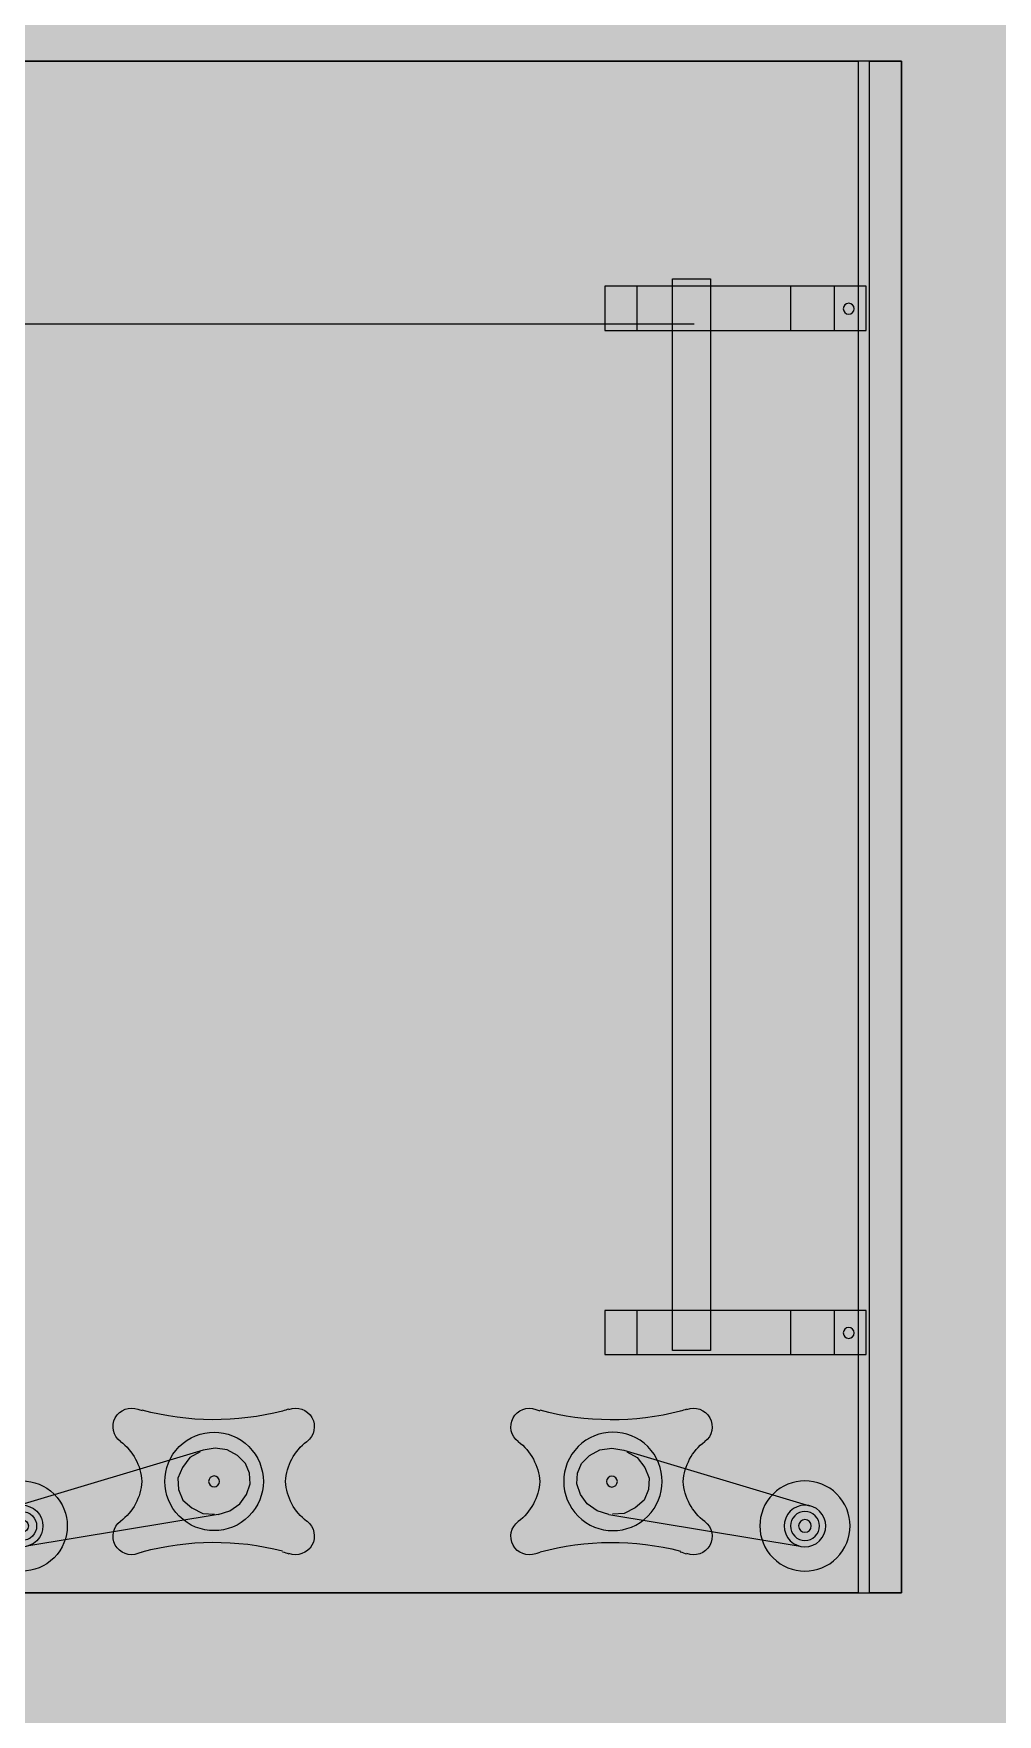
# Model space of a CAD drawing. Header units: millimetres. Extents: x 11706 to 69606, y 10911 to 38811.
# Drawn here: x 13479 to 14346, y 20687 to 22199 of the extents above; entities that cross this region are included whole.
import ezdxf

# ---------------------------------------------------------------- set-up
doc = ezdxf.new("R2010")
doc.units = ezdxf.units.MM
for name, color, linetype in [('floor', 172, 'Continuous'), ('Furniture', 34, 'Continuous'), ('wall', 5, 'Continuous')]:
    doc.layers.add(name, color=color, linetype=linetype)

# ---------------------------------------------------------------- blocks, each defined once
blk = doc.blocks.new('grdfr')
at = {"ltscale": 100}
blk.add_hatch(color=254, dxfattribs=at).paths.add_polyline_path([(-689.0625, 826.5625), (689.0625, 826.5625), (689.0625, 0), (-689.0625, 0)])
for p, q in [((-689.0625, 826.5625), (-689.0625, 826.5625)), ((-689.0625, 39.0625), (-689.0625, 826.5625)), ((-689.0625, 826.5625), (-689.0625, 39.0625)), ((-689.0625, 826.5625), (-689.0625, 39.0625)), ((689.0625, 826.5625), (-689.0625, 826.5625)), ((689.0625, 39.0625), (689.0625, 826.5625)), ((689.0625, 792.1875), (-689.0625, 792.1875)), ((-689.0625, 39.0625), (-689.0625, 39.0625)), ((-689.0625, 39.0625), (689.0625, 39.0625)), ((-689.0625, 28.90625), (-689.0625, 0)), ((689.0625, 28.90625), (-689.0625, 28.90625)), ((689.0625, 0), (689.0625, 28.90625)), ((-689.0625, 0), (689.0625, 0))]:
    blk.add_line(p, q)
at = {"color": 0}
for p, q in [((-452.34375, 186.71875), (-452.34375, 826.5625)), ((560.711591497995, 628.2907790056197), (610.7555468711071, 795.5253576321993)), ((618.5491159260273, 614.8664952999097), (647.284509667661, 787.0468626601505)), ((576.3116610473953, 647.1264462702093), (586.0959641835652, 651.2716183052398)), ((586.0959641835652, 651.2716183052398), (596.342495564837, 650.4973993668682)), ((596.342495564837, 650.4973993668682), (605.8824856984429, 646.6791001954116)), ((562.1791528039612, 631.15822392673), (567.519492091611, 640.3449434365612)), ((567.519492091611, 640.3449434365612), (576.3116610473953, 647.1264462702093)), ((605.8824856984429, 646.6791001954116), (612.8406238439493, 638.6479512982187)), ((612.8406238439493, 638.6479512982187), (617.7468159371056, 628.6870128500159)), ((558.9997171894647, 617.459862877964), (560.711591497995, 628.2907790056197)), ((617.7468159371056, 628.6870128500159), (618.4946371153928, 618.087210844853)), ((560.5085584255867, 606.6834255608846), (558.9997171894647, 617.459862877964)), ((565.5913858306594, 597.4835071709822), (560.5085584255867, 606.6834255608846)), ((618.5491159260273, 614.8664952999097), (615.3152015008964, 604.388849796087)), ((572.7261592885479, 590.2133783320314), (565.5913858306594, 597.4835071709822)), ((581.5051293638535, 586.5717144724913), (572.7261592885479, 590.2133783320314)), ((609.2138421544805, 595.3787655982305), (600.5983085110784, 589.3582828227663)), ((615.3152015008964, 604.388849796087), (609.2138421544805, 595.3787655982305)), ((590.9906406868249, 585.9741308460361), (581.5051293638535, 586.5717144724913)), ((600.5983085110784, 589.3582828227663), (590.9906406868249, 585.9741308460361)), ((572.7261592880823, 288.011621668411), (565.5913858306594, 280.7414928294602)), ((581.5051293633878, 291.6532855279511), (572.7261592880823, 288.011621668411)), ((590.9906406863593, 292.2508691544062), (581.5051293633878, 291.6532855279511)), ((600.5983085106127, 288.8667171776178), (590.9906406863593, 292.2508691544062)), ((609.2138421544805, 282.8462344021536), (600.5983085106127, 288.8667171776178)), ((565.5913858306594, 280.7414928294602), (560.508558425121, 271.5415744395577)), ((615.3152015004307, 273.8361502042972), (609.2138421544805, 282.8462344021536)), ((618.5491159255616, 263.3585047004744), (615.3152015004307, 273.8361502042972)), ((-486.5231821155176, 267.0375000011991), (-446.6794321155176, 267.0375000011991)), ((-486.5231821155176, 31.88125000119908), (-486.5231821155176, 267.0375000011991)), ((-446.6794321155176, 267.0375000011991), (-446.6794321155176, 31.88125000119908)), ((435.0392878707498, 267.0375000002678), (474.8830378707498, 267.0375000002678)), ((435.0392878707498, 31.88125000026776), (435.0392878707498, 267.0375000002678)), ((474.8830378707498, 267.0375000002678), (474.8830378707498, 31.88125000026776)), ((560.508558425121, 271.5415744395577), (558.999717188999, 260.7651371225365)), ((558.999717188999, 260.7651371225365), (560.7115914975293, 249.9342209948809)), ((617.7468159371056, 249.5379871503101), (618.4946371149272, 260.137789155473)), ((618.5491159255616, 263.3585047004744), (647.2845096671954, 91.17813734011725)), ((560.7115914975293, 249.9342209948809), (610.7555468701757, 82.69964236818487)), ((562.1791528034955, 247.0667760737124), (567.5194920911454, 237.8800565639394)), ((612.8406238434836, 239.5770487021655), (617.7468159371056, 249.5379871503101)), ((-486.5231821155176, 238.1312500011991), (-446.6794321155176, 238.1312500011991)), ((435.0392878707498, 238.1312500002678), (474.8830378707498, 238.1312500002678)), ((567.5194920911454, 237.8800565639394), (576.3116610469297, 231.0985537302331)), ((576.3116610469297, 231.0985537302331), (586.0959641830996, 226.9533816951443)), ((586.0959641830996, 226.9533816951443), (596.3424955643713, 227.727600633516)), ((596.3424955643713, 227.727600633516), (605.8824856979772, 231.5458998049726)), ((605.8824856979772, 231.5458998049726), (612.8406238434836, 239.5770487021655)), ((-493.0562499999069, 206.2500000006403), (-493.0562499999069, 171.8750000006403)), ((471.0062500000931, 206.2500000006403), (-493.0562499999069, 206.2500000006403)), ((471.0062500000931, 171.8750000006403), (471.0062500000931, 206.2500000006403)), ((-689.0625, 186.71875), (-689.0625, 186.71875)), ((-493.0562499999069, 171.8750000006403), (471.0062500000931, 171.8750000006403)), ((-486.5231821155176, 99.85000000119908), (-446.6794321155176, 99.85000000119908)), ((435.0392878707498, 99.85000000026776), (474.8830378707498, 99.85000000026776)), ((-486.5231821155176, 60.78750000119908), (-446.6794321155176, 60.78750000119908)), ((435.0392878707498, 60.78750000026776), (474.8830378707498, 60.78750000026776)), ((-446.6794321155176, 31.88125000119908), (-486.5231821155176, 31.88125000119908)), ((474.8830378707498, 31.88125000026776), (435.0392878707498, 31.88125000026776))]:
    blk.add_line(p, q, dxfattribs=at)
at = {"ltscale": 100}
blk.add_lwpolyline([(-689.0625, 826.5625), (689.0625, 826.5625), (689.0625, 0), (-689.0625, 0)], close=True, dxfattribs=at)
at = {"color": 0}
for centre in [(-466.2106821155176, 47.50625000119908), (455.3517878707498, 47.50625000026776)]:
    blk.add_circle(centre, 4.921259731054306, dxfattribs=at)
at = {"color": 0, "extrusion": (0, 0, -1)}
for centre, major_axis, ratio, start_param, end_param in [((629.020028269384, 791.286110146204), (-28.70881265919889, 28.70881265919888), 0.9999999999999998, 1.570796326792869, 7.853981633972455), ((629.020028269384, 791.286110146204), (-13.22345360182226, 13.22345360182226), 0.999999999997799, 1.570796326797097, 7.853981633976684), ((629.020028269384, 791.286110146204), (-9.221618765033783, 9.221618765033782), 0.9999999999999998, 1.570796326794897, 7.853981633974483), ((629.020028269384, 791.286110146204), (-4.036633118899772, 4.03663311889977), 0.9999999999927901, 1.570796326823736, 7.853981634003322), ((588.9238124643452, 618.5345569197088), (-31.31870567708393, 31.31870567708392), 1, 1.570796326793968, 7.853981633973554)]:
    blk.add_ellipse(centre, major_axis=major_axis, ratio=ratio, start_param=start_param, end_param=end_param, dxfattribs=at)
at = {"color": 0}
for centre, major_axis, ratio, start_param, end_param in [((539.7050624643452, 692.753306919767), (-11.83151072918887, 11.83151072918888), 0.9999999999895043, 4.577888808653705, 7.415915991859091), ((638.1425624643452, 692.7533069195924), (-11.83151072928712, 11.83151072928712), 0.9999999999827515, 3.579658351347252, 6.417685653764563), ((592.0488124643452, 732.5970569196506), (34.79856233164288, 34.79856233164288), 0.9999999999997803, 3.007092394431461, 3.860918917255506), ((585.7988124643452, 732.5970569197088), (-34.79856233190733, 34.79856233190733), 0.9999999999904974, 2.422266326345827, 3.276092849178475), ((477.9863124643452, 670.0970569198835), (34.7985623108577, 34.79856231085769), 0.9999999983139365, 5.762608207530176, 5.845119632627661), ((286.5800624643452, 618.5345569201745), (-174.5347189781683, 174.5347189781684), 0.9999999999976615, 3.674500308434338, 4.191811881463077), ((890.4863124643452, 618.534556919185), (-1.808498120467826, 246.8227412419984), 0.9999999999827276, 1.298648097639922, 1.81596002828732), ((699.8613124643452, 670.097056919476), (34.79856238893116, 34.79856238893115), 0.9999999987684662, 2.008861936648515, 2.091373242401104), ((588.9238124643452, 618.5345569197088), (3.47985612784396, 3.479856127843959), 0.9999999999916365, 1.570796326811623, 7.85398163399121), ((539.7050624643452, 545.097056919767), (11.83151072955161, 11.83151072955161), 0.9999999999494473, 1.982082881514717, 4.846889175955804), ((477.9863124643452, 569.3158069198835), (34.79856234431483, 34.79856234431483), 0.9999999997296475, 5.123675503229513, 5.245296635107683), ((592.0488124638796, 505.2533069196506), (-34.79856233170837, 34.79856233170837), 0.9999999999980577, -0.7193263178141225, 0.1345003465787924), ((585.7988124638796, 505.2533069197088), (34.79856233188514, 34.79856233188514), 0.9999999999910694, 6.148685135437418, 7.002511658272732), ((638.1425624643452, 545.0970569195924), (11.83151072931428, 11.83151072931428), 0.9999999999693538, 3.00709239441699, 5.871898808070863), ((699.8613124643452, 569.315806919476), (34.79856233074225, 34.79856233074224), 0.9999999999845185, 2.608685173580059, 2.730306067060509), ((539.8312499979511, 334.8279209400644), (-11.83151072922207, 11.83151072922207), 0.9999999999868772, 4.577888808654054, 7.4159159918601), ((638.2687499979511, 334.8279209398897), (-11.83151072928712, 11.83151072928712), 0.9999999999827515, 3.579658351347252, 6.417685653764563), ((592.1749999979511, 374.6716709400062), (34.79856233167165, 34.79856233167165), 0.9999999999996647, 3.007092394432387, 3.86091891725564), ((585.9249999979511, 374.6716709400062), (-34.79856233188864, 34.79856233188865), 0.9999999999955648, 2.422266326348339, 3.276092849177802), ((478.1124999979511, 312.1716709401808), (34.7985623108577, 34.79856231085769), 0.9999999983139365, 5.762608207530176, 5.845119632627661), ((286.7062499979511, 260.6091709404718), (-174.5347189781683, 174.5347189781684), 0.9999999999976615, 3.674500308434338, 4.191811881463077), ((890.6124999979511, 260.6091709394823), (-1.808498120467826, 246.8227412419984), 0.9999999999827276, 1.298648097639922, 1.81596002828732), ((699.9874999979511, 312.1716709398315), (34.7985623889389, 34.7985623889389), 0.9999999987674577, 2.008861936649239, 2.091373242401811), ((588.9238124638796, 259.6904430807335), (31.31870567708393, 31.31870567708392), 1, 1.570796326793968, 7.853981633973554), ((589.0499999979511, 260.6091709400062), (3.47985612784396, 3.479856127843959), 1, 1.57079632680326, 7.853981633982846), ((478.1124999979511, 211.3904209401808), (-34.79856231768083, 34.79856231768083), 0.9999999988411674, 3.55287917695834, 3.674500308938186), ((699.9874999979511, 211.3904209398315), (34.79856233076937, 34.79856233076936), 0.9999999999834897, 2.608685173580754, 2.730306067061233), ((539.8312499979511, 187.1716709400644), (11.83151072955161, 11.83151072955161), 0.9999999999494473, 1.982082881514717, 4.846889175955804), ((592.1749999974854, 147.3279209400062), (-34.79856233169476, 34.79856233169476), 0.999999999999391, -0.7193263178133836, 0.1345003465786152), ((585.9249999974854, 147.3279209400062), (34.79856233190382, 34.79856233190382), 0.9999999999860024, 6.148685135436745, 7.002511658275243), ((638.2687499979511, 187.1716709398897), (11.83151072931428, 11.83151072931428), 0.9999999999693538, 3.00709239441699, 5.871898808070863), ((629.0200282689184, 86.93888985412195), (9.221618765033782, 9.221618765033782), 1, 3.141592653589793, 9.42477796076938), ((629.0200282689184, 86.93888985412195), (-4.03663311889977, 4.036633118899772), 0.9999999999927902, 1.570796326766057, 7.853981633945644)]:
    blk.add_ellipse(centre, major_axis=major_axis, ratio=ratio, start_param=start_param, end_param=end_param, dxfattribs=at)
for major_axis, ratio in [((-28.70881265946082, 28.70881265946083), 0.9999999999918897), ((-13.22345360182226, 13.22345360182226), 0.9999999999823925)]:
    blk.add_ellipse((629.0200282689184, 86.93888985412195), major_axis=major_axis, ratio=ratio, dxfattribs=at)

msp = doc.modelspace()

# ---------------------------------------------------------------- hatches: boundary and pattern name
at = {"layer": 'floor', "true_color": 0xfef4cd}
h = msp.add_hatch(color=254, dxfattribs=at)
h.paths.add_polyline_path([(16506.45270171825, 11710.52869119023), (12406.45270171808, 11710.52869118994), (12406.58000403543, 15810.52868723724), (16506.45270171825, 15810.52868723724), (16506.45270171825, 14810.52869118989), (16606.45270171825, 14810.52869118989), (16606.45270171825, 16010.52869118989), (16506.45270171825, 16010.52869118989), (16506.45270171825, 16910.52869118989), (16606.45270171825, 16910.52869118989), (16606.45270171825, 18185.52869118989), (12406.45270171808, 18185.52869118989), (12406.45270171808, 22335.52869118989), (18706.45270171807, 22335.52869118989), (18706.45270171807, 22085.52869118989), (18956.45270171807, 22085.52869118989), (18956.45270171807, 17085.52869118989), (18706.45270171807, 17085.52869118989), (18706.45270171807, 16485.52869118989), (19306.45270171807, 16485.52869118989), (19306.45270171807, 17085.52869118989), (19056.45270171807, 17085.52869118989), (19056.45270171807, 22085.52869118989), (19306.45270171807, 22085.52869118989), (19306.45270171807, 22335.52869118989), (26106.45270171807, 22335.52869118989), (26106.45270171807, 22085.52869118989), (26706.45270171807, 22085.52869118989), (26706.45270171807, 22685.52869118989), (26106.45270171807, 22685.52869118989), (26106.45270171807, 22435.52869118989), (19306.45270171808, 22435.52869118987), (19306.45270171807, 22956.78820211475), (19206.45270171807, 22956.78820211475), (19206.45270171807, 22685.52869118989), (18706.45270171807, 22685.52869118989), (18706.45270171807, 22435.52869118989), (12406.45270171808, 22435.52869118989), (12406.45270171808, 27460.52869118995), (12606.45270171808, 27460.52869118995), (12606.45270171808, 28260.52869118995), (13406.45270171808, 28260.52869118995), (13406.45270171808, 27460.52869118954), (19206.4527017181, 27460.52869118983), (19206.4527017181, 23766.78820211475), (19306.45270171816, 23766.78820211475), (19306.45270171816, 27460.52869118983), (26356.45270171807, 27460.52869118983), (26356.45270171807, 23766.78820211467), (26456.45270171799, 23766.78820211467), (26456.45270171799, 27460.52869118983), (31206.45270171807, 27460.52869118983), (31206.45270171807, 22435.52869118989), (28206.45270171807, 22435.52869118989), (28206.45270171807, 22335.52869118989), (31206.45270171807, 22335.52869118989), (31206.45270171807, 16835.52869118989), (28206.45270171807, 16835.52869118989), (28206.45270171807, 16735.52869118995), (31206.45270171807, 16735.52869118995), (31206.45270171807, 11710.52869118994), (26806.45270171807, 11710.52869118994), (26806.45270171807, 13826.67042347346), (26706.45270171807, 13826.67042347346), (26706.45270171807, 11710.52869118994), (16606.45270171825, 11710.52869118994), (16606.45270171825, 13910.52869118989), (16506.45270171825, 13910.52869118989)])
h.paths.add_polyline_path([(26106.45270171807, 17085.52869118989), (26706.45270171807, 17085.52869118989), (26706.45270171807, 16485.52869118989), (26106.45270171807, 16485.52869118989)], flags=16)
at = {"layer": 'wall', "true_color": 0x706e6b}
h = msp.add_hatch(color=8, dxfattribs=at)
h.paths.add_polyline_path([(12406.45270171808, 15910.52869118989), (16506.45270171825, 15910.52869118989), (16506.45270171825, 16010.52869118989), (16606.45270171825, 16010.52869118989), (16606.45270171825, 14810.52869118989), (16506.45270171825, 14810.52869118989), (16506.45270171825, 15810.52869118989), (12406.45270171808, 15810.52869118989)])
h.paths.add_polyline_path([(68906.45270171773, 19785.52869118989), (65406.45270171807, 19785.52869118989), (65406.45270171804, 19885.52869118989), (65306.45270171804, 19885.52869118989), (65306.45270171809, 19585.52869118989), (65406.45270171807, 19585.52869118989), (65406.45270171807, 19685.52869118989), (68906.45270171808, 19685.52869118989)])
h.paths.add_polyline_path([(68906.45270171808, 22460.52869118989), (64667.25238322745, 22460.52869118989), (64667.25238322745, 22311.13799078821), (65306.45270171807, 22311.13799078821), (65306.45270171804, 20885.5286911899), (65406.45270171806, 20885.5286911899), (65406.45270171807, 22311.13799078821), (68906.45270171808, 22311.13799078821)])
h.paths.add_polyline_path([(16606.45270171825, 13910.52869118989), (16506.45270171825, 13910.52869118989), (16506.45270171825, 11710.52869119023), (16606.45270171825, 11710.52869119023)])
h.paths.add_polyline_path([(65406.45270171807, 18585.52869118989), (65306.45270171807, 18585.52869118989), (65306.45270171807, 17010.52869118995), (65406.45270171807, 17010.52869118995)])
h.paths.add_polyline_path([(63706.45270171807, 16485.52869118989), (63506.45270171807, 16485.52869118989), (63506.45270171807, 11710.52869118994), (63706.45270171807, 11710.52869118994)])
h.paths.add_polyline_path([(63906.45270171807, 17010.52869118995), (63706.45270171807, 17010.52869118995), (63706.45270171807, 16760.52869118995), (63906.45270171807, 16760.52869118995)])
h.paths.add_polyline_path([(66906.45270171808, 17010.52869118995), (64906.45270171807, 17010.52869118995), (64906.45270171807, 16760.52869118989), (66906.45270171808, 16760.52869118989)])
h.paths.add_polyline_path([(63481.45270171761, 27460.52869118995), (63331.45270171807, 27460.52869118995), (63331.45270171807, 22685.52869118983), (63481.45270171761, 22685.52869118983)], flags=16)
h.paths.add_polyline_path([(63856.53426844184, 22460.52869118989), (63706.45270171807, 22460.52869118989), (63706.45270171807, 22310.52869118989), (63856.53426844184, 22310.52869118989)], flags=17)
h.paths.add_polyline_path([(56081.45270171761, 16485.52869118989), (55931.45270171807, 16485.52869118989), (55931.45270171807, 11710.52869118983), (56081.45270171761, 11710.52869118983)])
h.paths.add_polyline_path([(48681.45270171761, 16485.52869118989), (48531.45270171807, 16485.52869118989), (48531.45270171807, 11710.52869118983), (48681.45270171761, 11710.52869118983)])
h.paths.add_polyline_path([(48681.45270171761, 27460.52869118995), (48531.45270171807, 27460.52869118995), (48531.45270171807, 22685.52869118989), (48681.45270171761, 22685.52869118989)], flags=16)
h.paths.add_polyline_path([(19056.45270171807, 22085.52869118989), (18956.45270171807, 22085.52869118989), (18956.45270171807, 17085.52869118989), (19056.45270171807, 17085.52869118989)])
h.paths.add_polyline_path([(26806.45270171807, 13826.67042347346), (26706.45270171807, 13826.67042347346), (26706.45270171807, 11710.52869118994), (26806.45270171807, 11710.52869118994)])
h.paths.add_polyline_path([(18706.45270171807, 22435.52869118989), (12406.45270171808, 22435.52869118989), (12406.45270171808, 22335.52869118989), (18706.45270171807, 22335.52869118989)])
h.paths.add_polyline_path([(26106.45270171807, 22435.52869118989), (19306.45270171807, 22435.52869118989), (19306.45270171807, 22335.52869118989), (26106.45270171807, 22335.52869118989)], flags=17)
h.paths.add_polyline_path([(12406.45270171808, 18085.52869118989), (12406.45270171808, 18185.52869118989), (16606.45270171825, 18185.52869118989), (16606.45270171825, 16910.52869118989), (16506.45270171825, 16910.52869118989), (16506.45270171825, 18085.52869118989)])
h.paths.add_polyline_path([(31206.45270171807, 16835.52869118989), (28206.45270171807, 16835.52869118989), (28206.45270171807, 16735.52869118995), (31206.45270171807, 16735.52869118995)])
h.paths.add_polyline_path([(19306.45270171807, 22956.78820211475), (19206.45270171807, 22956.78820211475), (19206.45270171807, 22685.52869118989), (19306.45270171807, 22685.52869118989)], flags=17)
h.paths.add_polyline_path([(28206.45270171807, 22435.52869118989), (31206.45270171807, 22435.52869118989), (31206.45270171807, 22335.52869118989), (28206.45270171807, 22335.52869118989)], flags=17)
h.paths.add_polyline_path([(69506.45270171808, 20085.52869118989), (68906.45270171808, 20085.52869118989), (68906.45270171808, 19485.52869118989), (69506.45270171808, 19485.52869118989)])
h.paths.add_polyline_path([(66906.45270171808, 15610.52869118994), (66906.45270171808, 17010.52869118989), (68906.45270171808, 17010.52869118995), (68906.45270171808, 17885.52869118989), (69606.45270171808, 17885.52869118989), (69606.45270171808, 16310.52869118994), (67606.45270171808, 16310.52869118994), (67606.45270171808, 15610.52869118994)])
h.paths.add_polyline_path([(48606.45270171807, 20751.88628893066), (48506.45270171807, 20751.88628893066), (48506.45270171807, 18419.17109344911), (48606.45270171807, 18419.17109344911)])
h.paths.add_polyline_path([(43506.45270171807, 11710.52869118994), (44106.45270171807, 11710.52869118994), (44106.45270171807, 11010.52869118994), (43506.45270171807, 11010.52869118994)])
h.paths.add_polyline_path([(63106.45270171807, 22685.52869118989), (63706.45270171807, 22685.52869118989), (63706.45270171807, 22085.52869118989), (63106.45270171807, 22085.52869118989)], flags=17)
h.paths.add_polyline_path([(69606.45270171802, 23085.52869119006), (68906.45270171808, 23085.52869119006), (68906.45270171808, 21685.52869118989), (69606.45270171802, 21685.52869118989)])
h.paths.add_polyline_path([(65706.45270171808, 11710.52869118994), (66906.45270171808, 11710.52869118994), (66906.45270171808, 14610.52869118994), (67606.45270171808, 14610.52869118994), (67606.45270171808, 10910.52869118994), (65706.45270171808, 10910.52869118994)])
h.paths.add_polyline_path([(62706.45270171807, 11710.52869118994), (64106.4527017179, 11710.52869118994), (64106.4527017179, 10910.52869118994), (62706.45270171807, 10910.52869118994)])
h.paths.add_polyline_path([(55306.45270171807, 11710.52869118983), (56706.4527017179, 11710.52869118983), (56706.4527017179, 10910.52869118983), (55306.45270171807, 10910.52869118983)])
h.paths.add_polyline_path([(47906.45270171807, 11710.52869118983), (49306.4527017179, 11710.52869118983), (49306.4527017179, 10910.52869118983), (47906.45270171807, 10910.52869118983)])
h.paths.add_polyline_path([(60506.45270171807, 11710.52869118994), (61106.45270171807, 11710.52869118994), (61106.45270171807, 11010.52869118994), (60506.45270171807, 11010.52869118994)])
h.paths.add_polyline_path([(58306.45270171807, 11710.52869118994), (58906.45270171807, 11710.52869118994), (58906.45270171807, 11010.52869118994), (58306.45270171807, 11010.52869118994)])
h.paths.add_polyline_path([(53106.45270171807, 11710.52869118994), (53706.45270171807, 11710.52869118994), (53706.45270171807, 11010.52869118994), (53106.45270171807, 11010.52869118994)])
h.paths.add_polyline_path([(50906.45270171807, 11710.52869118994), (51506.45270171807, 11710.52869118994), (51506.45270171807, 11010.52869118994), (50906.45270171807, 11010.52869118994)])
h.paths.add_polyline_path([(45706.45270171807, 11710.52869118994), (46306.45270171807, 11710.52869118994), (46306.45270171807, 11010.52869118994), (45706.45270171807, 11010.52869118994)])
h.paths.add_polyline_path([(48306.45270171807, 17085.52869118989), (48906.45270171807, 17085.52869118989), (48906.45270171807, 16485.52869118989), (48306.45270171807, 16485.52869118989)])
h.paths.add_polyline_path([(55706.45270171807, 17085.52869118989), (56306.45270171807, 17085.52869118989), (56306.45270171807, 16485.52869118989), (55706.45270171807, 16485.52869118989)])
h.paths.add_polyline_path([(63106.45270171807, 17085.52869118989), (63706.45270171807, 17085.52869118989), (63706.45270171807, 16485.52869118989), (63106.45270171807, 16485.52869118989)])
h.paths.add_polyline_path([(55706.45270171807, 22685.52869118989), (56306.45270171807, 22685.52869118989), (56306.45270171807, 22085.52869118989), (55706.45270171807, 22085.52869118989)], flags=17)
h.paths.add_polyline_path([(48306.45270171807, 22685.52869118989), (48906.45270171807, 22685.52869118989), (48906.45270171807, 22085.52869118989), (48306.45270171807, 22085.52869118989)], flags=17)
h.paths.add_polyline_path([(40506.45270171807, 11710.52869118983), (41906.45270171796, 11710.52869118983), (41906.45270171796, 10910.52869118983), (40506.45270171807, 10910.52869118983)])
h.paths.add_polyline_path([(33506.45270171807, 17085.52869118989), (34106.45270171807, 17085.52869118989), (34106.45270171807, 16485.52869118989), (33506.45270171807, 16485.52869118989)])
h.paths.add_polyline_path([(40906.45270171807, 17085.52869118989), (41506.45270171807, 17085.52869118989), (41506.45270171807, 16485.52869118989), (40906.45270171807, 16485.52869118989)])
h.paths.add_polyline_path([(40906.45270171807, 22685.52869118989), (41506.45270171807, 22685.52869118989), (41506.45270171807, 22085.52869118989), (40906.45270171807, 22085.52869118989)], flags=17)
h.paths.add_polyline_path([(33506.45270171807, 22685.52869118989), (34106.45270171807, 22685.52869118989), (34106.45270171807, 22085.52869118989), (33506.45270171807, 22085.52869118989)], flags=17)
h.paths.add_polyline_path([(26406.45270171807, 20751.88628893066), (26506.45270171807, 20751.88628893066), (26506.45270171807, 18419.17109344911), (26406.45270171807, 18419.17109344911)])
h.paths.add_polyline_path([(33106.45270171807, 11710.52869118983), (34506.4527017179, 11710.52869118983), (34506.4527017179, 10910.52869118983), (33106.45270171807, 10910.52869118983)])
h.paths.add_polyline_path([(38306.45270171807, 11710.52869118994), (38906.45270171807, 11710.52869118994), (38906.45270171807, 11010.52869118994), (38306.45270171807, 11010.52869118994)])
h.paths.add_polyline_path([(36106.45270171807, 11710.52869118994), (36706.45270171807, 11710.52869118994), (36706.45270171807, 11010.52869118994), (36106.45270171807, 11010.52869118994)])
h.paths.add_polyline_path([(30906.45270171807, 11710.52869118994), (31506.45270171807, 11710.52869118994), (31506.45270171807, 11010.52869118994), (30906.45270171807, 11010.52869118994)])
h.paths.add_polyline_path([(11746.45270171808, 20385.52869118989), (12406.45270171808, 20385.52869118989), (12406.45270171808, 20985.52869118989), (11746.45270171808, 20985.52869118989)])
h.paths.add_polyline_path([(12406.45270171808, 20985.52869118989), (11706.45270171808, 20985.52869118989), (11706.45270171808, 23360.52869118989), (12406.45270171808, 23360.52869118989)])
h.paths.add_polyline_path([(11746.45270171808, 18785.52869118989), (12406.45270171808, 18785.52869118989), (12406.45270171808, 18185.52869118989), (11746.45270171808, 18185.52869118989)])
h.paths.add_polyline_path([(11746.45270171808, 15210.52869118989), (12406.45270171808, 15210.52869118989), (12406.45270171808, 15810.52869118989), (11746.45270171808, 15810.52869118989)])
h.paths.add_polyline_path([(11746.45270171808, 13610.52869118989), (12406.45270171808, 13610.52869118989), (12406.45270171808, 13010.52869118989), (11746.45270171808, 13010.52869118989)])
h.paths.add_polyline_path([(12406.45270171808, 18185.52869118989), (11706.45270171808, 18185.52869118989), (11706.45270171808, 15810.52869118989), (12406.45270171808, 15810.52869118989)])
h.paths.add_polyline_path([(25706.45270171807, 11710.52869118994), (27106.4527017179, 11710.52869118994), (27106.4527017179, 10910.52869118994), (25706.45270171807, 10910.52869118994)])
h.paths.add_polyline_path([(18306.45270171825, 11710.52869118994), (19706.45270171807, 11710.52869118994), (19706.45270171807, 10910.52869118994), (18306.45270171825, 10910.52869118994)])
h.paths.add_polyline_path([(28706.45270171807, 11710.52869118994), (29306.45270171807, 11710.52869118994), (29306.45270171807, 11010.52869118994), (28706.45270171807, 11010.52869118994)])
h.paths.add_polyline_path([(23506.45270171807, 11710.52869118994), (24106.45270171807, 11710.52869118994), (24106.45270171807, 11010.52869118994), (23506.45270171807, 11010.52869118994)])
h.paths.add_polyline_path([(21306.45270171807, 11710.52869118994), (21906.45270171807, 11710.52869118994), (21906.45270171807, 11010.52869118994), (21306.45270171807, 11010.52869118994)])
h.paths.add_polyline_path([(16306.45270171825, 11710.52869119023), (16906.45270171825, 11710.52869119023), (16906.45270171825, 11010.52869119023), (16306.45270171825, 11010.52869119023)])
h.paths.add_polyline_path([(14306.45270171825, 11710.52869118994), (14906.45270171825, 11710.52869118994), (14906.45270171825, 11010.52869118994), (14306.45270171825, 11010.52869118994)])
h.paths.add_polyline_path([(11706.45270171808, 13010.52869118989), (12406.45270171808, 13010.52869118989), (12406.45270171808, 11710.52869118994), (12906.45270171825, 11710.52869119064), (12906.45270171813, 10910.52869119064), (11706.45270171808, 10910.52869119064)])
h.paths.add_polyline_path([(18706.45270171807, 17085.52869118989), (19306.45270171807, 17085.52869118989), (19306.45270171807, 16485.52869118989), (18706.45270171807, 16485.52869118989)])
h.paths.add_polyline_path([(26106.45270171807, 17085.52869118989), (26706.45270171807, 17085.52869118989), (26706.45270171807, 16485.52869118989), (26106.45270171807, 16485.52869118989)])
h.paths.add_polyline_path([(26106.45270171807, 22685.52869118989), (26706.45270171807, 22685.52869118989), (26706.45270171807, 22085.52869118989), (26106.45270171807, 22085.52869118989)], flags=17)
h.paths.add_polyline_path([(18706.45270171807, 22685.52869118989), (19306.45270171807, 22685.52869118989), (19306.45270171807, 22085.52869118989), (18706.45270171807, 22085.52869118989)], flags=17)
h.paths.add_polyline_path([(14306.45270171808, 31260.52869118995), (14406.45270171808, 31260.52869118995), (14406.45270171808, 30060.52869118995), (14906.45270171808, 30060.52869118995), (14906.45270171808, 29960.52869118995), (14306.45270171808, 29960.52869118995)], flags=17)
h.paths.add_polyline_path([(26456.45270171799, 27460.52869118983), (26356.45270171807, 27460.52869118983), (26356.45270171807, 23766.78820211467), (26456.45270171799, 23766.78820211467)], flags=17)
h.paths.add_polyline_path([(19306.45270171816, 27460.52869118983), (19206.4527017181, 27460.52869118983), (19206.4527017181, 23766.78820211475), (19306.45270171816, 23766.78820211475)], flags=17)
h.paths.add_polyline_path([(11706.45270171808, 28260.52869118995), (12606.45270171808, 28260.52869118995), (12606.45270171808, 27460.52869118995), (12406.45270171808, 27460.52869118995), (12406.45270171808, 26160.52869118989), (11706.45270171808, 26160.52869118983)])
h.paths.add_polyline_path([(16906.45270171825, 27460.52869118954), (13406.45270171808, 27460.52869118954), (13406.45270171808, 28260.52869118995), (16906.45270171825, 28260.52869118995)])
h.paths.add_polyline_path([(11906.45270171808, 30560.52869118995), (11906.45270171808, 31860.52869118995), (15506.45270171808, 31860.52869118995), (15506.45270171808, 28260.52869118995), (14906.45270171808, 28260.52869118995), (14906.45270171808, 31260.52869118995), (12506.45270171808, 31260.52869118995), (12506.45270171808, 30560.52869118995)])
h.paths.add_polyline_path([(12506.45270171808, 29560.52869118995), (11906.45270171808, 29560.52869118995), (11906.45270171808, 28260.52869118995), (12506.45270171808, 28260.52869118995)], flags=17)
h.paths.add_polyline_path([(33106.45270171807, 27460.52869118995), (34506.4527017179, 27460.52869118995), (34506.4527017179, 28260.52869118995), (33106.45270171807, 28260.52869118995)], flags=16)
h.paths.add_polyline_path([(11746.45270171808, 23960.52869118989), (12406.45270171808, 23960.52869118989), (12406.45270171808, 23360.52869118989), (11746.45270171808, 23360.52869118989)])
h.paths.add_polyline_path([(11746.45270171808, 25560.52869118989), (12406.45270171808, 25560.52869118989), (12406.45270171808, 26160.52869118989), (11746.45270171808, 26160.52869118989)])
h.paths.add_polyline_path([(25706.45270171807, 27460.52869118983), (27106.4527017179, 27460.52869118983), (27106.4527017179, 28260.52869118983), (25706.45270171807, 28260.52869118983)], flags=17)
h.paths.add_polyline_path([(18306.45270171825, 27460.52869118983), (19706.45270171807, 27460.52869118983), (19706.45270171807, 28260.52869118983), (18306.45270171825, 28260.52869118983)], flags=17)
h.paths.add_polyline_path([(23506.45270171807, 27460.52869118983), (24106.45270171807, 27460.52869118983), (24106.45270171807, 28160.52869118983), (23506.45270171807, 28160.52869118983)], flags=17)
h.paths.add_polyline_path([(21306.45270171807, 27460.52869118983), (21906.45270171807, 27460.52869118983), (21906.45270171807, 28160.52869118983), (21306.45270171807, 28160.52869118983)], flags=17)
h.paths.add_polyline_path([(30906.45270171807, 27460.52869118983), (31506.45270171807, 27460.52869118983), (31506.45270171807, 28160.52869118983), (30906.45270171807, 28160.52869118983)], flags=17)
h.paths.add_polyline_path([(28706.45270171807, 27460.52869118983), (29306.45270171807, 27460.52869118983), (29306.45270171807, 28160.52869118983), (28706.45270171807, 28160.52869118983)], flags=17)
h.paths.add_polyline_path([(47906.45270171807, 27660.52869118995), (46306.4527017179, 27660.52869118995), (46306.4527017179, 27460.52869118995), (47906.45270171807, 27460.52869118995)], flags=17)
h.paths.add_polyline_path([(45706.4527017179, 27660.52869119047), (44106.4527017179, 27660.52869119047), (44106.4527017179, 27460.52869119082), (45706.4527017179, 27460.52869119082)], flags=17)
h.paths.add_polyline_path([(43006.45270171807, 27460.52869118989), (43006.45270171807, 28260.52869118995), (43406.45270171807, 28260.52869118995), (43406.45270171813, 29360.52869118995), (44106.45270171807, 29360.52869118995), (44106.45270171807, 28260.52869118995), (44106.4527017179, 27460.52869118995)], flags=16)
h.paths.add_polyline_path([(46306.4527017179, 27460.52869118995), (45706.4527017179, 27460.52869118995), (45706.4527017179, 28160.52869118983), (46306.4527017179, 28160.52869118983)], flags=16)
h.paths.add_polyline_path([(55306.45270171807, 27460.52869118995), (56706.4527017179, 27460.52869118995), (56706.4527017179, 28260.52869118995), (55306.45270171807, 28260.52869118995)], flags=16)
h.paths.add_polyline_path([(47906.45270171807, 27460.52869118995), (49306.4527017179, 27460.52869118995), (49306.4527017179, 28260.52869118995), (47906.45270171807, 28260.52869118995)], flags=16)
h.paths.add_polyline_path([(53106.45270171807, 27460.52869118995), (53706.45270171807, 27460.52869118995), (53706.4527017179, 28160.52869118983), (53106.4527017179, 28160.52869118983)], flags=16)
h.paths.add_polyline_path([(50906.45270171807, 27460.52869118995), (51506.45270171807, 27460.52869118995), (51506.45270171807, 28160.52869118983), (50906.45270171807, 28160.52869118983)], flags=16)
h.paths.add_polyline_path([(38306.45270171807, 27460.52869118995), (38306.45270171807, 28260.52869118995), (38406.45270171807, 28260.52869118995), (38406.45270171807, 29160.52869118995), (39106.45270171807, 29160.52869118995), (39106.45270171807, 28260.52869118995), (39406.45270171807, 28260.52869118995), (39406.45270171807, 27460.52869118995)], flags=16)
h.paths.add_polyline_path([(40969.20549999605, 28260.52869118997), (41451.69990344022, 28260.52869118997), (41451.69990344022, 27460.52869118997), (40969.20549999605, 27460.52869118997)], flags=17)
h.paths.add_polyline_path([(67906.45270171826, 27460.52869118995), (67906.45270171826, 28260.52869118995), (69606.45270171808, 28260.52869118995), (69606.45270171773, 26885.52869118995), (68906.45270171773, 26885.52869118989), (68906.45270171773, 27460.52869118995)])
h.paths.add_polyline_path([(65706.45270171808, 27460.52869118995), (66306.45270171808, 27460.52869118995), (66306.45270171808, 28160.52869118983), (65706.45270171808, 28160.52869118983)])
h.paths.add_polyline_path([(62706.45270171807, 27460.52869118995), (64106.4527017179, 27460.52869118995), (64106.4527017179, 28260.52869118995), (62706.45270171807, 28260.52869118995)], flags=16)
h.paths.add_polyline_path([(60506.45270171807, 27460.52869118995), (61106.45270171807, 27460.52869118995), (61106.4527017179, 28160.52869118983), (60506.4527017179, 28160.52869118983)], flags=16)
h.paths.add_polyline_path([(58306.45270171807, 27460.52869118995), (58906.45270171807, 27460.52869118995), (58906.4527017179, 28160.52869118983), (58306.4527017179, 28160.52869118983)], flags=16)
h.paths.add_polyline_path([(69506.45270171796, 25285.52869118995), (68906.45270171808, 25285.52869118995), (68906.45270171808, 24685.52869119006), (69506.45270171796, 24685.52869119006)])
h.paths.add_polyline_path([(48906.45270171807, 31560.52869118995), (48606.45270171807, 31560.52869118995), (48606.45270171807, 31260.52869118995), (48906.45270171807, 31260.52869118995)])
h.paths.add_polyline_path([(48906.45270171807, 38810.52869118995), (48606.45270171807, 38810.52869118995), (48606.45270171807, 38510.52869118995), (48906.45270171807, 38510.52869118995)])
h.paths.add_polyline_path([(45106.45270171807, 33360.52869118995), (45106.4527017181, 38810.52869118995), (44256.45270171807, 38810.52869118995), (44256.45270171807, 38110.52869118995), (44406.45270171807, 38110.52869118995), (44406.4527017181, 33360.52869118995)])
h.paths.add_polyline_path([(41106.4527017181, 32860.52869118995), (41506.4527017181, 32860.52869118995), (41506.4527017181, 33760.52869118995), (41106.4527017181, 33760.52869118992), (41106.4527017181, 38110.52869118995), (40756.45270171807, 38110.52869118995), (40756.4527017181, 38810.52869118995), (41756.45270171807, 38810.52869118995), (41756.45270171807, 38110.52869118995), (41606.45270171807, 38110.52869118995), (41606.45270171807, 31960.52869118995), (41706.45270171807, 31960.52869118995), (41706.45270171807, 31260.52869118995), (41106.45270171807, 31260.52869118995)])
h.paths.add_polyline_path([(43656.45270171807, 38760.52869118995), (43306.45270171807, 38760.52869118995), (43306.45270171807, 38110.52869118995), (43656.45270171807, 38110.52869118995)])
h.paths.add_polyline_path([(42706.45270171807, 38760.52869118995), (42356.45270171807, 38760.52869118995), (42356.45270171807, 38110.52869118989), (42706.45270171807, 38110.52869118989)])
h.paths.add_polyline_path([(33906.45270171807, 37485.52869118995), (33906.45270171807, 38810.52869118995), (39156.45270171807, 38810.52869118995), (39156.45270171807, 38110.52869118995), (34606.45270171807, 38110.52869118995), (34606.45270171807, 37485.52869118995)])
h.paths.add_polyline_path([(39106.45270171807, 31260.52869118995), (38406.45270171807, 31260.52869118995), (38406.45270171807, 30360.52869118995), (39106.45270171807, 30360.52869118995)])
h.paths.add_polyline_path([(33906.45270171807, 32585.52869118995), (34606.45270171807, 32585.52869118995), (34606.45270171807, 31960.52869118995), (39406.45270171807, 31960.52869118995), (39406.45270171807, 31260.52869118995), (33906.45270171807, 31260.52869118995)])
h.paths.add_polyline_path([(38556.45270171807, 34460.52869118995), (39156.45270171807, 34460.52869118995), (39156.45270171807, 33860.52869118995), (38556.45270171807, 33860.52869118995)])
h.paths.add_polyline_path([(38556.45270171807, 36210.52869118995), (39156.45270171807, 36210.52869118995), (39156.45270171807, 35610.52869118995), (38556.45270171807, 35610.52869118995)])
h.paths.add_polyline_path([(36506.45270171807, 34460.52869118995), (37106.45270171807, 34460.52869118995), (37106.45270171807, 33860.52869118995), (36506.45270171807, 33860.52869118995)])
h.paths.add_polyline_path([(36506.45270171807, 36210.52869118995), (37106.45270171807, 36210.52869118995), (37106.45270171807, 35610.52869118995), (36506.45270171807, 35610.52869118995)])
h.paths.add_polyline_path([(34606.45270171807, 36285.52869118995), (33906.45270171807, 36285.52869118995), (33906.45270171807, 33785.52869118995), (34606.45270171807, 33785.52869118995)])
h.paths.add_polyline_path([(41206.45270171807, 33760.52869118992), (41106.4527017181, 33760.52869118992), (41106.4527017181, 32860.52869118995), (41206.45270171807, 32860.52869118995)], flags=17)
h.paths.add_polyline_path([(42606.45270171807, 31260.52869118995), (43406.45270171807, 31260.52869118995), (43406.45270171807, 30360.52869118995), (44106.45270171807, 30360.52869118995), (44106.45270171807, 31260.52869118995), (45106.45270171807, 31260.52869118995), (45106.45270171807, 33360.52869118995), (44406.4527017181, 33360.52869118995), (44406.45270171807, 31960.52869118995), (42606.45270171807, 31960.52869118992)])
h.paths.add_polyline_path([(45206.45270171807, 31360.52869118995), (45106.45270171807, 31360.52869118995), (45106.45270171807, 31260.52869118995), (45206.45270171807, 31260.52869118995)])
h.paths.add_polyline_path([(45006.45270171807, 36635.52869118995), (44506.45270171807, 36635.52869118995), (44506.45270171807, 35635.52869118995), (45006.45270171807, 35635.52869118995)], flags=16)
h.paths.add_polyline_path([(45006.45270171807, 34435.52869118995), (44506.45270171807, 34435.52869118995), (44506.45270171807, 33435.52869118995), (45006.45270171807, 33435.52869118995)], flags=16)
edge = h.paths.add_edge_path()
edge.add_line((65406.45270171806, 20885.52869118989), (65306.45270171806, 20885.52869118989))
edge.add_line((65406.45270171806, 19885.52869118989), (65306.45270171806, 19885.52869118989))
edge.add_line((14406.45270171808, 30060.52869118995), (14575.31956385797, 31124.28870173229))

# ---------------------------------------------------------------- block references
at = {"layer": 'Furniture', "xscale": -1, "rotation": 90}
msp.add_blockref('grdfr', (14260.16053191816, 21485.64881591278), dxfattribs=at)

doc.saveas('drawing.dxf')
